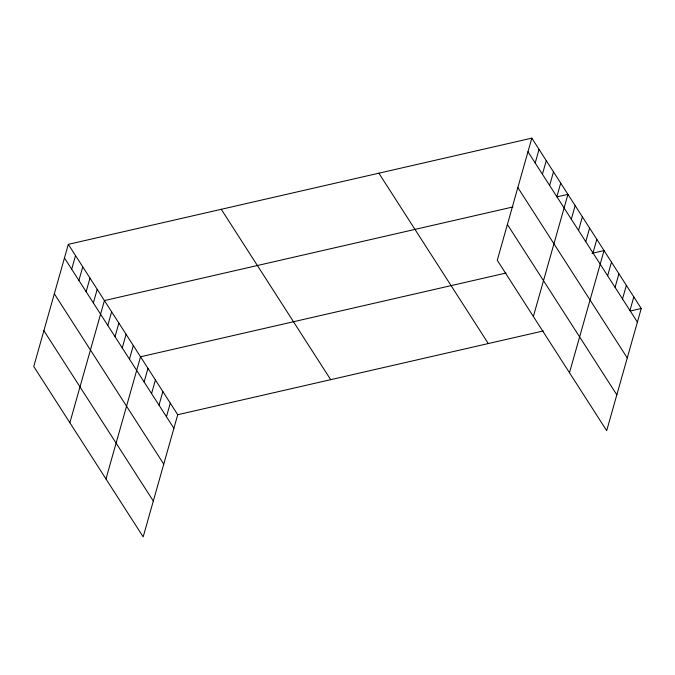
<?xml version="1.0" encoding="UTF-8"?>
<svg xmlns="http://www.w3.org/2000/svg" width="675" height="675" viewBox="0 0 675 675"><rect width="100%" height="100%" fill="white"/><g stroke="black" fill="none" stroke-linecap="round" stroke-linejoin="round"><path stroke-width="1.01" d="M68.31 244.35L33.75 366.5L143.176 536.861L177.736 414.72L68.31 244.35L531.824 138.139L641.25 308.5L606.69 430.65L497.264 260.28L531.824 138.139M71.685 269.198L75.532 255.597M78.907 280.446L82.755 266.836M86.13 291.693L89.978 278.083M93.353 302.932L97.2 289.33M69.862 422.719L104.422 300.569L512.949 206.955M107.797 325.418L111.645 311.816M115.02 336.665L118.867 323.063M122.242 347.912L126.09 334.302M129.465 359.151L133.312 345.549M105.967 478.938L140.535 356.788L506.073 273.029M144.121 381.983L147.977 368.381M151.563 393.567L155.419 379.966M159.005 405.152L162.861 391.551M166.447 416.737L170.294 403.135M535.199 162.987L539.047 149.377M542.422 174.234L546.269 160.625M549.644 185.473L553.492 171.872M556.867 196.72L560.714 183.111M533.368 316.507L567.937 194.358L556.942 196.881M571.312 219.206L575.159 205.605M578.526 230.453L582.382 216.844M585.748 241.701L589.604 228.091M592.971 252.939L596.827 239.338M569.481 372.727L604.049 250.577L592.051 253.328M607.635 275.771L611.483 262.162M615.077 287.356L618.924 273.746M622.519 298.941L626.366 285.331M629.961 310.525L633.808 296.916M177.736 414.72L543.274 330.952M630.256 311.023L641.25 308.5M527.977 151.74L637.403 322.11M517.843 187.566L627.261 357.927M507.398 224.463L616.823 394.833M378.869 173.188L488.295 343.558M221.273 209.301L330.699 379.671M64.463 257.96L173.888 428.321M54.329 293.777L163.755 464.138M43.883 330.674L153.309 501.044"/></g></svg>
